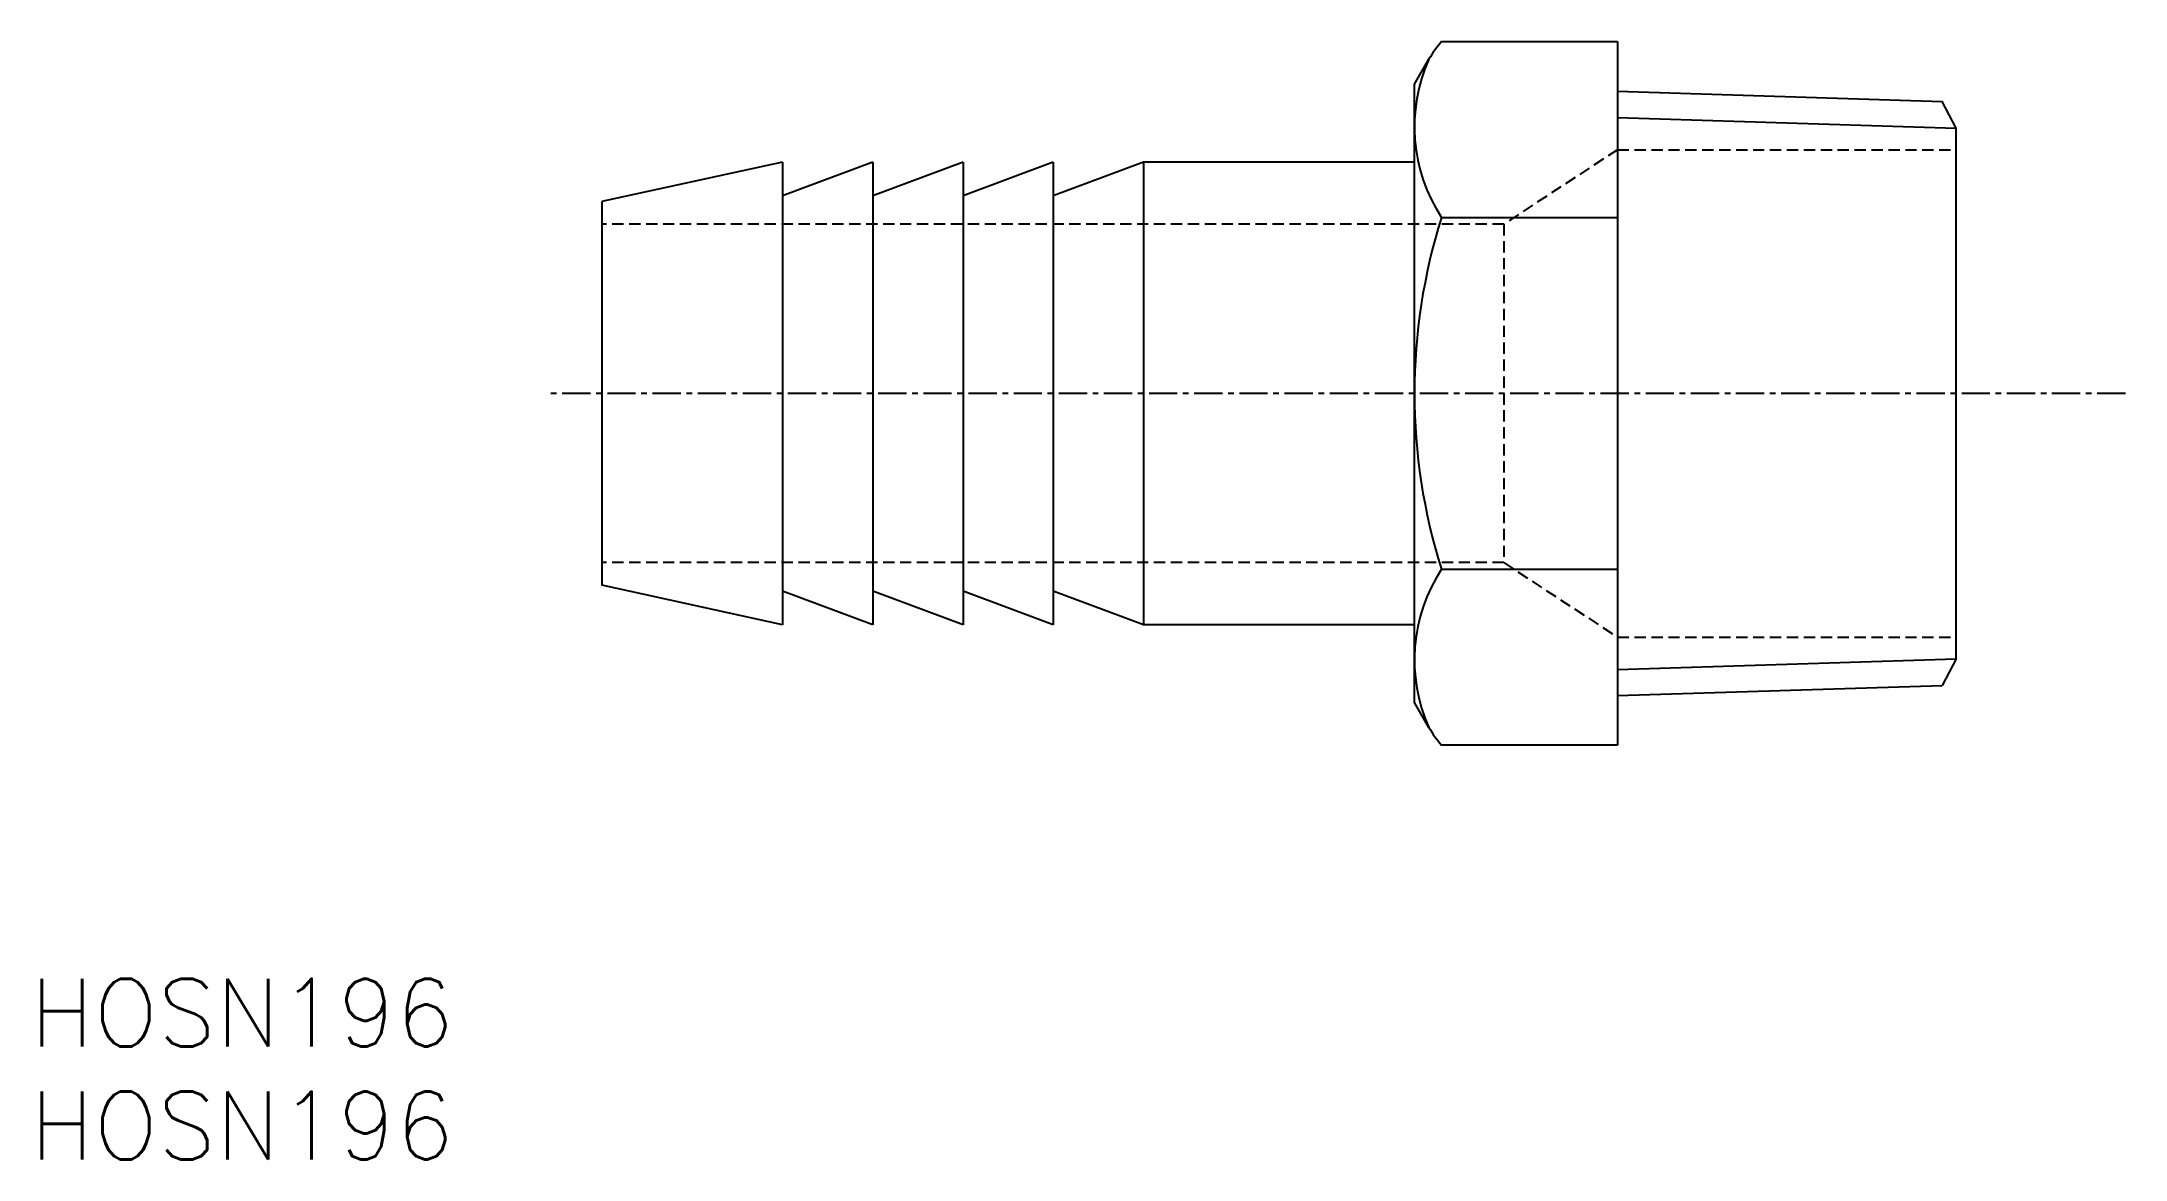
# Model space of a CAD drawing. Extents: x 0.5 to 92.8, y 0 to 49.5.
import ezdxf

# ---------------------------------------------------------------- set-up
doc = ezdxf.new("R2010")
doc.units = 0
doc.linetypes.add('CENTER', pattern=[2, 1.25, -0.25, 0.25, -0.25])
doc.linetypes.add('DASHED', pattern=[0.75, 0.5, -0.25])
doc.layers.get('0').update_dxf_attribs({"linetype": 'CONTINUOUS'})
doc.layers.add('CENTER', color=1, linetype='CENTER')
doc.styles.get("Standard").update_dxf_attribs({"font": 'txt.shx'})

# ---------------------------------------------------------------- blocks, each defined once
blk = doc.blocks.new('*U4')
at = {"color": 7, "linetype": 'CONTINUOUS'}
blk.add_text('HOSN196', height=3, dxfattribs=at).set_placement((0, 0))
blk = doc.blocks.new('*U5')
at = {"color": 7, "linetype": 'CONTINUOUS'}
blk.add_text('HOSN196', height=3, dxfattribs=at).set_placement((0, 5))

msp = doc.modelspace()

# ---------------------------------------------------------------- linework, layer by layer
for p, q in [((62.533, 49.534), (70.333, 49.534)), ((70.333, 49.534), (70.333, 18.357)), ((61.333, 47.645), (61.976, 48.759)), ((61.333, 20.246), (61.333, 47.645)), ((62.533, 41.74), (70.333, 41.74)), ((62.533, 26.151), (70.333, 26.151)), ((61.976, 19.132), (61.333, 20.246)), ((70.333, 18.357), (62.533, 18.357))]:
    msp.add_line(p, q)
at = {"color": 7, "linetype": 'CONTINUOUS'}
for p, q in [((70.333, 47.337), (84.718, 46.888)), ((85.333, 45.706), (84.718, 46.888)), ((85.333, 22.185), (85.333, 45.706)), ((33.333, 44.196), (25.333, 42.446)), ((33.333, 44.196), (33.333, 23.696)), ((37.333, 44.196), (33.333, 42.705)), ((37.333, 44.196), (37.333, 23.696)), ((41.333, 44.196), (37.333, 42.705)), ((41.333, 44.196), (41.333, 23.696)), ((45.333, 44.196), (41.333, 42.705)), ((49.333, 44.196), (45.333, 42.705)), ((45.333, 44.196), (45.333, 23.696)), ((49.333, 44.196), (49.333, 23.696)), ((61.333, 44.196), (49.333, 44.196)), ((25.333, 42.446), (25.333, 25.446)), ((33.333, 23.696), (25.333, 25.446)), ((37.333, 23.696), (33.333, 25.187)), ((41.333, 23.696), (37.333, 25.187)), ((45.333, 23.696), (41.333, 25.187)), ((49.333, 23.696), (45.333, 25.187)), ((61.333, 23.696), (49.333, 23.696)), ((85.333, 22.185), (84.718, 21.004)), ((70.333, 20.554), (84.718, 21.004))]:
    msp.add_line(p, q, dxfattribs=at)
at = {"color": 3, "linetype": 'CONTINUOUS'}
for p, q in [((70.333, 46.175), (85.333, 45.706)), ((70.333, 21.716), (85.333, 22.185))]:
    msp.add_line(p, q, dxfattribs=at)
at = {"color": 3, "linetype": 'DASHED'}
for p, q in [((70.333, 44.746), (65.293, 41.446)), ((70.333, 44.746), (85.333, 44.746)), ((65.293, 41.446), (25.333, 41.446)), ((65.293, 41.446), (65.293, 26.446)), ((65.293, 26.446), (25.333, 26.446)), ((65.293, 26.446), (70.333, 23.146)), ((70.333, 23.146), (85.333, 23.146))]:
    msp.add_line(p, q, dxfattribs=at)
for centre, radius, start, end in [((66.134, 46.359), 4.801, 138.59664, 150), ((68.652, 45.757), 7.32, 155.78481, 213.28478), ((87.245, 33.946), 25.913, 162.49492, 197.50508), ((68.652, 22.134), 7.32, 146.71522, 204.21519), ((66.134, 21.533), 4.801, 210, 221.40336)]:
    msp.add_arc(centre, radius, start, end)
at = {"layer": 'CENTER', "color": 1}
msp.add_line((92.828, 33.946), (22.833, 33.946), dxfattribs=at)

# ---------------------------------------------------------------- block references
at = {"color": 7, "linetype": 'CONTINUOUS'}
for name in ['*U5', '*U4']:
    msp.add_blockref(name, (0, 0), dxfattribs=at)

doc.saveas('drawing.dxf')
